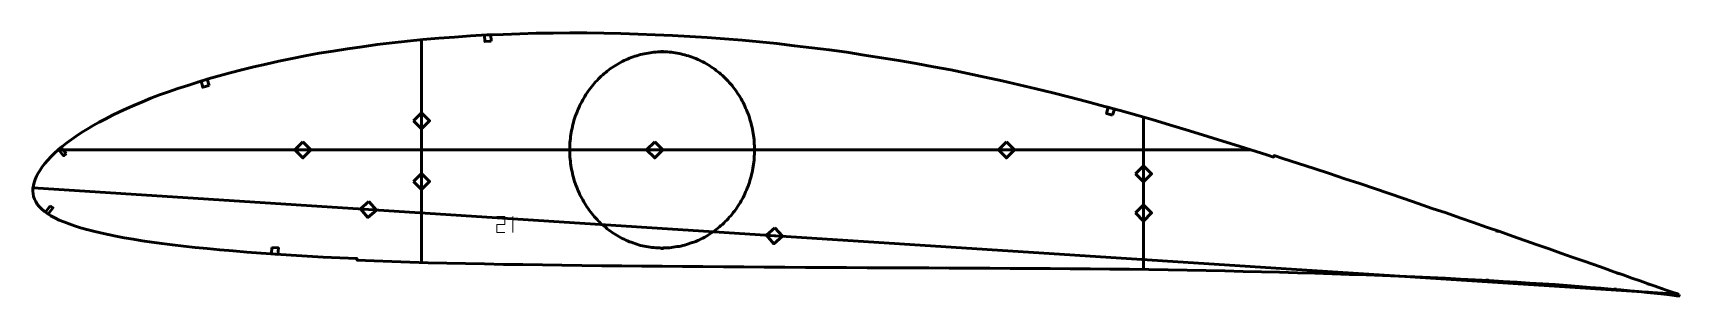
# Model space of a CAD drawing. Header units: metres. Extents: x 9 to 1035, y 109 to 273.
import ezdxf

# ---------------------------------------------------------------- set-up
doc = ezdxf.new("R2010")
doc.units = ezdxf.units.M
doc.layers.add('Layer', color=1, linetype='Continuous', lineweight=50)
doc.layers.add('NumLabel', color=1, linetype='Continuous', lineweight=15)

msp = doc.modelspace()

# ---------------------------------------------------------------- linework, layer by layer
at = {"layer": 'Layer', "color": 7}
for p, q in [((251.2, 129.8), (251.2, 268.7)), ((251.2, 212.2), (251.2, 224.2)), ((701.2, 125.5), (701.2, 220.4)), ((24.7, 200), (768.3, 200)), ((171.3, 200), (183.3, 200)), ((390.5, 200), (402.5, 200)), ((609.7, 200), (621.7, 200)), ((251.2, 174.4), (251.2, 186.4)), ((701.2, 179.2), (701.2, 191.2)), ((9.2, 176.4), (1034.2, 110)), ((701.2, 154.7), (701.2, 166.7)), ((212.1, 163.3), (224.1, 162.5)), ((465.1, 146.9), (477.1, 146.1))]:
    msp.add_line(p, q, dxfattribs=at)
at = {"layer": 'Layer'}
for p, q in [((401.2, 261.2), (401.2, 262.2)), ((343.6, 200), (342.6, 200)), ((458.8, 200), (459.8, 200)), ((921.6, 149.6), (921.3, 148.6)), ((401.2, 138.8), (401.2, 137.8)), ((915.3, 119.6), (915.2, 118.6)), ((995.1, 114), (995, 113)), ((997.1, 123.1), (996.8, 122.1)), ((1016, 116.5), (1015.7, 115.5)), ((1015, 112.2), (1014.9, 111.2))]:
    msp.add_line(p, q, dxfattribs=at)
for points in [[(1034.7, 109.9), (1033.2, 110.4), (1030.6, 111.3), (1027.5, 112.4), (1024, 113.7), (1020, 115.1), (1015.5, 116.6), (1010.7, 118.3), (1005.5, 120.1), (1000, 122.1), (994.2, 124.1), (988.1, 126.3), (981.7, 128.5), (975.1, 130.8), (968.3, 133.2), (961.2, 135.7), (953.9, 138.3), (946.5, 140.9), (938.8, 143.5), (931, 146.3), (923.1, 149.1), (914.9, 151.9), (906.7, 154.8), (898.3, 157.7), (889.7, 160.7), (881, 163.6), (872.2, 166.7), (863.3, 169.7), (854.3, 172.8), (845.1, 175.9), (835.9, 179), (826.5, 182.1), (817, 185.3), (807.5, 188.4), (797.8, 191.6), (788, 194.7), (782.5, 196.5), (782.2, 195.6), (777.9, 196.9), (768, 200.1), (758, 203.2), (747.9, 206.4), (737.8, 209.5), (727.7, 212.6), (717.4, 215.7), (707.2, 218.7), (696.9, 221.6), (686.5, 224.6), (676.1, 227.4), (665.7, 230.2), (655.2, 232.9), (644.7, 235.6), (634.2, 238.2), (623.6, 240.7), (613, 243.1), (602.3, 245.5), (591.7, 247.7), (581, 249.9), (570.3, 251.9), (559.5, 253.9), (548.7, 255.8), (537.9, 257.5), (527, 259.2), (516.2, 260.9), (505.3, 262.4), (494.5, 263.7), (483.6, 265), (472.7, 266.3), (461.9, 267.4), (451, 268.4), (440.1, 269.3), (429.3, 270.1), (418.5, 270.8), (407.7, 271.4), (396.9, 271.9), (386.2, 272.3), (375.5, 272.7), (364.9, 272.9), (354.2, 273), (343.7, 273), (333.2, 272.9), (322.7, 272.8), (312.4, 272.5), (302.1, 272.1), (291.9, 271.7), (281.8, 271.1), (271.8, 270.4), (261.9, 269.7), (252.1, 268.8), (242.4, 267.9), (232.9, 266.8), (223.5, 265.7), (214.2, 264.4), (205.1, 263.1), (196.1, 261.7), (187.4, 260.3), (178.8, 258.7), (170.5, 257.1), (162.3, 255.4), (154.4, 253.6), (146.7, 251.8), (139.2, 250), (132, 248.2), (125.1, 246.2), (118.3, 244.3), (111.8, 242.3), (105.5, 240.3), (99.4, 238.3), (93.6, 236.3), (88, 234.3), (82.6, 232.2), (77.4, 230.1), (72.4, 228), (67.6, 225.9), (63, 223.8), (58.6, 221.6), (54.4, 219.5), (50.4, 217.3), (46.5, 215.2), (42.9, 213), (39.4, 210.9), (36.1, 208.7), (33, 206.5), (30.1, 204.4), (27.3, 202.2), (24.8, 200.1), (22.5, 197.9), (20.3, 195.8), (18.3, 193.7), (16.5, 191.6), (14.9, 189.5), (13.5, 187.5), (12.3, 185.5), (11.3, 183.6), (10.5, 181.6), (9.8, 179.7), (9.4, 177.9), (9.1, 176), (9.1, 174.3), (9.2, 172.6), (9.5, 170.9), (10, 169.4), (10.8, 167.8), (11.8, 166.2), (13, 164.7), (14.5, 163.2), (16.2, 161.7), (18.1, 160.3), (20.3, 158.9), (22.7, 157.6), (25.4, 156.3), (28.4, 155.1), (31.6, 153.9), (35, 152.7), (38.7, 151.5), (42.6, 150.4), (46.8, 149.3), (51.2, 148.3), (55.9, 147.2), (60.8, 146.2), (66, 145.3), (71.5, 144.3), (77.2, 143.4), (83.2, 142.5), (89.4, 141.7), (96, 140.8), (102.9, 140), (110.1, 139.2), (117.7, 138.5), (125.5, 137.7), (133.8, 137), (142.3, 136.3), (151.2, 135.6), (160.5, 135), (170, 134.4), (179.9, 133.8), (190, 133.2), (200.4, 132.7), (211, 132.3), (211.1, 132.3), (211, 131.3), (221.8, 130.8), (232.8, 130.4), (244, 130), (255.4, 129.7), (266.9, 129.4), (278.6, 129.1), (290.4, 128.9), (302.3, 128.6), (314.3, 128.5), (326.5, 128.3), (338.7, 128.1), (351.1, 128), (363.5, 127.8), (376, 127.7), (388.5, 127.6), (401.1, 127.5), (413.8, 127.4), (426.5, 127.3), (439.3, 127.2), (452, 127.1), (464.8, 127), (477.7, 126.9), (490.5, 126.8), (503.3, 126.8), (516.1, 126.7), (528.9, 126.6), (541.8, 126.6), (554.6, 126.5), (567.3, 126.4), (580.1, 126.3), (592.8, 126.3), (605.4, 126.2), (618, 126.1), (630.5, 126), (643, 126), (655.5, 125.9), (667.8, 125.8), (680.1, 125.7), (692.3, 125.6), (704.5, 125.4), (716.5, 125.3), (728.4, 125), (740.1, 124.8), (751.8, 124.6), (763.3, 124.3), (774.7, 124), (785.9, 123.7), (797, 123.4), (807.9, 123.1), (818.7, 122.8), (829.3, 122.4), (839.8, 122.1), (850, 121.7), (860.1, 121.3), (870.1, 120.8), (879.8, 120.4), (889.3, 120), (898.6, 119.5), (907.7, 119), (916.6, 118.5), (925.3, 118), (933.8, 117.6), (941.9, 117), (949.9, 116.5), (957.7, 116), (965.2, 115.4), (972.5, 114.9), (979.4, 114.3), (986.1, 113.8), (992.5, 113.2), (998.6, 112.7), (1004.3, 112.2), (1009.7, 111.7), (1014.7, 111.2), (1019.4, 110.7), (1023.5, 110.2), (1027.3, 109.8), (1030.5, 109.4), (1033.3, 109.1), (1034.9, 108.9)], [(458.8, 200), (458.7, 201.3), (458.7, 202.6), (458.6, 203.9), (458.6, 205.1), (458.4, 206.4), (458.3, 207.7), (458.1, 209), (457.9, 210.2), (457.7, 211.5), (457.5, 212.8), (457.2, 214), (456.9, 215.3), (456.6, 216.5), (456.3, 217.7), (455.9, 219), (455.5, 220.2), (455.1, 221.4), (454.7, 222.6), (454.2, 223.8), (453.7, 225), (453.2, 226.1), (452.7, 227.3), (452.2, 228.4), (451.6, 229.6), (451, 230.7), (450.4, 231.8), (449.7, 232.9), (449.1, 233.9), (448.4, 235), (447.7, 236.1), (447, 237.1), (446.2, 238.1), (445.5, 239.1), (444.7, 240.1), (443.9, 241), (443, 242), (442.2, 242.9), (441.4, 243.8), (440.5, 244.7), (439.6, 245.6), (438.7, 246.4), (437.7, 247.2), (436.8, 248), (435.8, 248.8), (434.9, 249.6), (433.9, 250.3), (432.9, 251), (431.9, 251.7), (430.8, 252.4), (429.8, 253.1), (428.7, 253.7), (427.7, 254.3), (426.6, 254.9), (425.5, 255.4), (424.4, 256), (423.3, 256.5), (422.2, 257), (421, 257.4), (419.9, 257.8), (418.7, 258.2), (417.6, 258.6), (416.4, 259), (415.2, 259.3), (414.1, 259.6), (412.9, 259.9), (411.7, 260.1), (410.5, 260.3), (409.3, 260.5), (408.1, 260.7), (406.9, 260.9), (405.7, 261), (404.5, 261.1), (403.3, 261.1), (402.1, 261.1), (400.9, 261.2), (399.7, 261.1), (398.4, 261.1), (397.2, 261), (396, 260.9), (394.8, 260.8), (393.6, 260.6), (392.4, 260.4), (391.2, 260.2), (390, 260), (388.9, 259.7), (387.7, 259.5), (386.5, 259.1), (385.3, 258.8), (384.2, 258.4), (383, 258), (381.9, 257.6), (380.8, 257.2), (379.6, 256.7), (378.5, 256.2), (377.4, 255.7), (376.3, 255.2), (375.2, 254.6), (374.1, 254), (373.1, 253.4), (372, 252.7), (371, 252.1), (370, 251.4), (369, 250.7), (368, 250), (367, 249.2), (366, 248.4), (365.1, 247.6), (364.1, 246.8), (363.2, 246), (362.3, 245.1), (361.4, 244.3), (360.6, 243.4), (359.7, 242.4), (358.9, 241.5), (358.1, 240.6), (357.3, 239.6), (356.5, 238.6), (355.7, 237.6), (355, 236.6), (354.3, 235.5), (353.6, 234.5), (352.9, 233.4), (352.3, 232.3), (351.7, 231.2), (351.1, 230.1), (350.5, 229), (349.9, 227.9), (349.4, 226.7), (348.8, 225.5), (348.4, 224.4), (347.9, 223.2), (347.4, 222), (347, 220.8), (346.6, 219.6), (346.2, 218.3), (345.9, 217.1), (345.6, 215.9), (345.3, 214.6), (345, 213.4), (344.7, 212.1), (344.5, 210.9), (344.3, 209.6), (344.1, 208.3), (344, 207.1), (343.8, 205.8), (343.7, 204.5), (343.7, 203.2), (343.6, 201.9), (343.6, 200.6), (343.6, 199.4), (343.6, 198.1), (343.7, 196.8), (343.7, 195.5), (343.8, 194.2), (344, 192.9), (344.1, 191.7), (344.3, 190.4), (344.5, 189.1), (344.7, 187.9), (345, 186.6), (345.3, 185.4), (345.6, 184.1), (345.9, 182.9), (346.2, 181.7), (346.6, 180.4), (347, 179.2), (347.4, 178), (347.9, 176.8), (348.4, 175.6), (348.8, 174.5), (349.4, 173.3), (349.9, 172.1), (350.5, 171), (351.1, 169.9), (351.7, 168.8), (352.3, 167.7), (352.9, 166.6), (353.6, 165.5), (354.3, 164.5), (355, 163.4), (355.7, 162.4), (356.5, 161.4), (357.3, 160.4), (358.1, 159.4), (358.9, 158.5), (359.7, 157.6), (360.6, 156.6), (361.4, 155.7), (362.3, 154.9), (363.2, 154), (364.1, 153.2), (365.1, 152.4), (366, 151.6), (367, 150.8), (368, 150), (369, 149.3), (370, 148.6), (371, 147.9), (372, 147.3), (373.1, 146.6), (374.1, 146), (375.2, 145.4), (376.3, 144.8), (377.4, 144.3), (378.5, 143.8), (379.6, 143.3), (380.8, 142.8), (381.9, 142.4), (383, 142), (384.2, 141.6), (385.3, 141.2), (386.5, 140.9), (387.7, 140.5), (388.9, 140.3), (390, 140), (391.2, 139.8), (392.4, 139.6), (393.6, 139.4), (394.8, 139.2), (396, 139.1), (397.2, 139), (398.4, 138.9), (399.7, 138.9), (400.9, 138.8), (402.1, 138.9), (403.3, 138.9), (404.5, 138.9), (405.7, 139), (406.9, 139.1), (408.1, 139.3), (409.3, 139.5), (410.5, 139.7), (411.7, 139.9), (412.9, 140.1), (414.1, 140.4), (415.2, 140.7), (416.4, 141), (417.6, 141.4), (418.7, 141.8), (419.9, 142.2), (421, 142.6), (422.2, 143), (423.3, 143.5), (424.4, 144), (425.5, 144.6), (426.6, 145.1), (427.7, 145.7), (428.7, 146.3), (429.8, 146.9), (430.8, 147.6), (431.9, 148.3), (432.9, 149), (433.9, 149.7), (434.9, 150.4), (435.8, 151.2), (436.8, 152), (437.7, 152.8), (438.7, 153.6), (439.6, 154.4), (440.5, 155.3), (441.4, 156.2), (442.2, 157.1), (443, 158), (443.9, 159), (444.7, 159.9), (445.5, 160.9), (446.2, 161.9), (447, 162.9), (447.7, 163.9), (448.4, 165), (449.1, 166.1), (449.7, 167.1), (450.4, 168.2), (451, 169.3), (451.6, 170.4), (452.2, 171.6), (452.7, 172.7), (453.2, 173.9), (453.7, 175), (454.2, 176.2), (454.7, 177.4), (455.1, 178.6), (455.5, 179.8), (455.9, 181), (456.3, 182.3), (456.6, 183.5), (456.9, 184.7), (457.2, 186), (457.5, 187.2), (457.7, 188.5), (457.9, 189.8), (458.1, 191), (458.3, 192.3), (458.4, 193.6), (458.6, 194.9), (458.6, 196.1), (458.7, 197.4), (458.7, 198.7), (458.8, 200)]]:
    msp.add_lwpolyline(points, close=True, dxfattribs=at)
for points in [[(294.7, 267.8), (290.7, 267.6), (290.5, 271.6), (294.5, 271.8), (294.7, 267.8)], [(118.8, 240.2), (114.9, 239.1), (113.8, 242.9), (117.6, 244.1), (118.8, 240.2)], [(681.9, 221.7), (678.1, 222.7), (679.1, 226.6), (683, 225.5), (681.9, 221.7)], [(246.2, 218.2), (251.2, 223.2), (256.2, 218.2), (251.2, 213.2), (246.2, 218.2)], [(29.8, 197.7), (28.2, 196.4), (25, 200.3), (26.5, 201.6), (29.8, 197.7)], [(177.3, 205), (182.3, 200), (177.3, 195), (172.3, 200), (177.3, 205)], [(396.5, 205), (401.5, 200), (396.5, 195), (391.5, 200), (396.5, 205)], [(615.7, 205), (620.7, 200), (615.7, 195), (610.7, 200), (615.7, 205)], [(246.2, 180.4), (251.2, 185.4), (256.2, 180.4), (251.2, 175.4), (246.2, 180.4)], [(696.2, 185.2), (701.2, 190.2), (706.2, 185.2), (701.2, 180.2), (696.2, 185.2)], [(19.9, 165.2), (21.5, 164), (18.6, 160), (16.9, 161.2), (19.9, 165.2)], [(218.4, 167.9), (223.1, 162.5), (217.8, 157.9), (213.1, 163.2), (218.4, 167.9)], [(696.2, 160.7), (701.2, 165.7), (706.2, 160.7), (701.2, 155.7), (696.2, 160.7)], [(471.4, 151.5), (476.1, 146.2), (470.8, 141.5), (466.1, 146.8), (471.4, 151.5)], [(158, 139.2), (162, 138.9), (161.7, 134.9), (157.7, 135.2), (158, 139.2)]]:
    msp.add_lwpolyline(points, dxfattribs=at)
at = {"layer": 'NumLabel', "color": 1}
for points in [[(298.2, 158.5), (303.2, 158.5), (303.2, 153.5), (298.2, 153.5), (298.2, 148.5), (303.2, 148.5)], [(308.2, 158.5), (308.2, 148.5)]]:
    msp.add_lwpolyline(points, dxfattribs=at)

doc.saveas('drawing.dxf')
